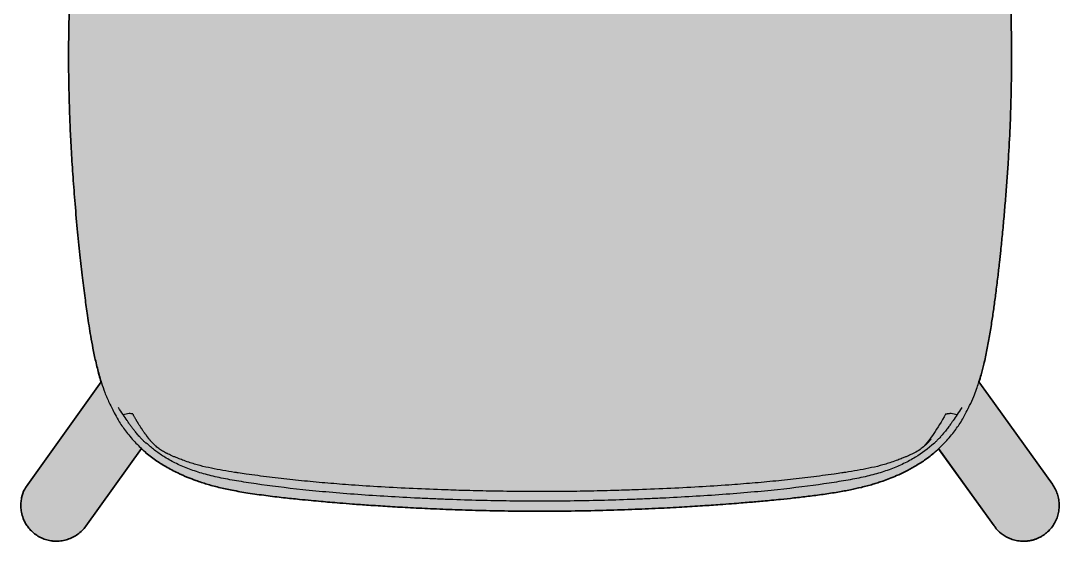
# Model space of a CAD drawing. Header units: millimetres. Extents: x 0 to 1859, y -787 to 866.
# Drawn here: x 182.6 to 631.4, y -786.7 to -561.8 of the extents above; entities that cross this region are included whole.
import ezdxf

# ---------------------------------------------------------------- set-up
doc = ezdxf.new("R2010")
doc.units = ezdxf.units.MM
doc.layers.add('Blocks', color=7, linetype='Continuous')
doc.layers.add('Blocks$Fill', color=7, linetype='Continuous', true_color=0xffffff)
doc.layers.add('Blocks$Inner', color=7, linetype='Continuous', lineweight=25, true_color=0x007f00)
doc.layers.add('Blocks$Outline', color=7, linetype='Continuous', lineweight=35, true_color=0xff3f3f)

# ---------------------------------------------------------------- blocks, each defined once
blk = doc.blocks.new('Form Barstool High Top')
at = {"layer": 'Blocks$Fill'}
blk.add_hatch(color=256, dxfattribs=at).paths.add_polyline_path([(559.79, -274.41), (560.19, -275.03), (560.39, -275.33), (560.5, -275.48), (560.61, -275.62), (560.76, -275.82), (560.92, -276.01), (561.09, -276.2), (561.26, -276.39), (561.44, -276.56), (561.62, -276.74), (561.8, -276.91), (561.99, -277.08), (562.19, -277.24), (562.38, -277.4), (562.78, -277.71), (563.19, -278.01), (563.61, -278.3), (564.06, -278.59), (564.51, -278.87), (564.97, -279.13), (565.2, -279.25), (565.43, -279.37), (565.68, -279.5), (565.94, -279.62), (566.19, -279.73), (566.45, -279.84), (566.97, -280.04), (567.5, -280.23), (567.78, -280.32), (568.07, -280.41), (568.36, -280.5), (568.65, -280.57), (568.94, -280.64), (569.23, -280.71), (569.53, -280.76), (569.82, -280.82), (570.15, -280.86), (570.47, -280.9), (571.13, -280.96), (572.45, -281.04), (572.82, -281.03), (573.21, -281.02), (573.6, -280.99), (574.01, -280.96), (574.42, -280.91), (574.85, -280.85), (575.29, -280.77), (575.74, -280.68), (576.2, -280.57), (576.67, -280.44), (577.16, -280.3), (577.45, -280.2), (577.73, -280.1), (578.03, -279.99), (578.32, -279.87), (578.62, -279.74), (578.92, -279.61), (579.23, -279.46), (579.54, -279.31), (579.85, -279.14), (580.16, -278.97), (580.48, -278.78), (580.79, -278.58), (581.42, -278.15), (582.37, -277.39), (582.83, -276.99), (583.06, -276.78), (583.28, -276.57), (583.5, -276.36), (583.71, -276.14), (583.92, -275.91), (584.12, -275.68), (584.31, -275.45), (584.51, -275.21), (584.69, -274.97), (584.87, -274.72), (585.05, -274.47), (585.22, -274.22), (585.39, -273.96), (585.56, -273.7), (585.71, -273.44), (585.87, -273.17), (586.01, -272.91), (586.15, -272.63), (586.29, -272.36), (586.42, -272.08), (586.55, -271.8), (586.67, -271.52), (586.78, -271.24), (586.89, -270.95), (586.99, -270.66), (587.09, -270.37), (587.18, -270.08), (587.27, -269.78), (587.35, -269.49), (587.42, -269.19), (587.49, -268.89), (587.55, -268.59), (587.61, -268.29), (587.66, -267.98), (587.7, -267.68), (587.74, -267.37), (587.77, -267.07), (587.8, -266.76), (587.82, -266.45), (587.83, -266.15), (587.84, -265.84), (587.84, -265.53), (587.84, -265.22), (587.83, -264.92), (587.81, -264.61), (587.79, -264.3), (587.76, -264), (587.73, -263.69), (587.69, -263.38), (587.64, -263.08), (587.59, -262.78), (587.53, -262.47), (587.47, -262.17), (587.4, -261.87), (587.32, -261.57), (587.24, -261.28), (587.15, -260.98), (587.06, -260.69), (586.96, -260.39), (586.86, -260.1), (586.75, -259.81), (586.63, -259.53), (586.51, -259.24), (586.38, -258.96), (586.25, -258.68), (586.11, -258.41), (585.97, -258.15), (585.82, -257.89), (585.52, -257.39), (584.88, -256.39), (584.88, -256.39), (584.88, -256.39), (553.17, -212.22), (554.08, -209.13), (554.7, -206.83), (555.27, -204.51), (555.96, -201.43), (556.6, -198.34), (557.72, -192.31), (559.62, -179.93), (562.57, -155.44), (565.24, -125.17), (566.51, -103.87), (566.99, -90.63), (567.23, -76.48), (567.17, -61.54), (566.4, -37.37), (565.4, -20.67), (564.71, -12.12), (563.8, -3), (561.94, 11.78), (559.88, 24.66), (557.38, 37.85), (550.24, 69.65), (546.35, 85.14), (544.77, 90.6), (543.86, 93.42), (542.96, 96.01), (541.9, 98.76), (574.39, 144.19), (575.11, 145.2), (575.28, 145.46), (575.45, 145.72), (575.61, 145.98), (575.77, 146.25), (575.89, 146.47), (576, 146.7), (576.11, 146.93), (576.21, 147.16), (576.31, 147.39), (576.4, 147.62), (576.49, 147.86), (576.58, 148.1), (576.66, 148.34), (576.73, 148.59), (576.87, 149.07), (576.99, 149.57), (577.1, 150.06), (577.2, 150.59), (577.29, 151.11), (577.35, 151.64), (577.4, 152.17), (577.42, 152.45), (577.43, 152.73), (577.44, 153.02), (577.45, 153.3), (577.44, 153.58), (577.44, 153.86), (577.42, 154.14), (577.41, 154.42), (577.38, 154.73), (577.35, 155.04), (577.31, 155.35), (577.27, 155.66), (577.22, 155.97), (577.16, 156.28), (577.1, 156.58), (577.03, 156.89), (576.94, 157.24), (576.85, 157.59), (576.75, 157.94), (576.63, 158.28), (576.52, 158.62), (576.39, 158.96), (576.25, 159.3), (576.11, 159.63), (575.93, 160.01), (575.75, 160.39), (575.55, 160.76), (575.35, 161.12), (575.1, 161.53), (574.84, 161.93), (574.57, 162.32), (574.29, 162.7), (573.96, 163.13), (573.78, 163.34), (573.61, 163.55), (573.43, 163.75), (573.24, 163.95), (573.05, 164.15), (572.86, 164.34), (572.64, 164.54), (572.42, 164.75), (571.96, 165.14), (571.02, 165.89), (570.53, 166.23), (570.28, 166.39), (570.03, 166.54), (569.78, 166.7), (569.52, 166.84), (569.26, 166.98), (568.99, 167.12), (568.72, 167.25), (568.45, 167.38), (568.17, 167.5), (567.9, 167.62), (567.62, 167.73), (567.34, 167.84), (567.05, 167.94), (566.77, 168.03), (566.48, 168.12), (566.19, 168.21), (565.9, 168.28), (565.61, 168.36), (565.31, 168.42), (565.02, 168.48), (564.72, 168.54), (564.42, 168.59), (564.03, 168.65), (563.64, 168.69), (563.24, 168.73), (562.84, 168.75), (562.45, 168.77), (562.05, 168.77), (560.82, 168.71), (560.21, 168.66), (559.91, 168.62), (559.6, 168.58), (559.3, 168.53), (559, 168.48), (558.7, 168.42), (558.4, 168.35), (558.1, 168.27), (557.8, 168.19), (557.51, 168.1), (557.22, 168.01), (556.92, 167.91), (556.63, 167.8), (556.35, 167.69), (556.06, 167.58), (555.78, 167.46), (555.5, 167.33), (555.22, 167.2), (554.94, 167.06), (554.67, 166.92), (554.4, 166.77), (554.13, 166.62), (553.87, 166.46), (553.6, 166.3), (553.35, 166.13), (553.09, 165.96), (552.84, 165.78), (552.6, 165.59), (552.35, 165.4), (552.12, 165.21), (551.88, 165.01), (551.42, 164.6), (550.97, 164.17), (550.53, 163.74), (550.31, 163.51), (550.11, 163.28), (549.91, 163.05), (549.81, 162.93), (549.71, 162.81), (549.62, 162.68), (549.53, 162.56), (549.45, 162.43), (549.31, 162.21), (520.47, 122.06), (516.69, 123.94), (514.15, 125.14), (509.44, 127.22), (501.89, 130.28), (492.34, 133.85), (482.14, 137.39), (476.83, 139.1), (471.44, 140.73), (465.94, 142.26), (460.58, 143.64), (454.85, 144.99), (448.25, 146.39), (440.66, 147.86), (431.91, 149.37), (421.93, 150.89), (411.46, 152.24), (400.13, 153.37), (388.13, 154.16), (375.48, 154.59), (363.49, 154.69), (363.49, 154.7), (344.69, 154.41), (332.93, 153.83), (324.66, 153.18), (312.15, 151.84), (300.93, 150.29), (285.79, 147.76), (274.77, 145.57), (268.56, 144.16), (262.88, 142.75), (256.57, 141.03), (250.76, 139.29), (239.94, 135.72), (227.16, 131.08), (219.11, 127.88), (213.15, 125.28), (210.3, 123.94), (206.46, 122.02), (177.51, 162.15), (177.11, 162.77), (176.91, 163.07), (176.8, 163.22), (176.7, 163.36), (176.54, 163.56), (176.38, 163.75), (176.21, 163.94), (176.04, 164.12), (175.87, 164.3), (175.68, 164.48), (175.5, 164.65), (175.31, 164.82), (175.12, 164.98), (174.92, 165.14), (174.52, 165.45), (174.11, 165.75), (173.69, 166.04), (173.25, 166.33), (172.79, 166.6), (172.33, 166.87), (172.1, 166.99), (171.87, 167.11), (171.62, 167.24), (171.37, 167.35), (171.11, 167.47), (170.85, 167.58), (170.33, 167.78), (169.81, 167.97), (169.52, 168.06), (169.23, 168.15), (168.94, 168.23), (168.65, 168.31), (168.36, 168.38), (168.07, 168.45), (167.78, 168.5), (167.48, 168.55), (167.15, 168.6), (166.83, 168.64), (166.17, 168.7), (164.86, 168.77), (164.48, 168.77), (164.09, 168.76), (163.7, 168.73), (163.29, 168.69), (162.88, 168.65), (162.45, 168.58), (162.01, 168.51), (161.57, 168.42), (161.1, 168.31), (160.63, 168.18), (160.14, 168.03), (159.85, 167.94), (159.57, 167.84), (159.27, 167.73), (158.98, 167.61), (158.68, 167.48), (158.38, 167.35), (158.07, 167.2), (157.77, 167.04), (157.45, 166.88), (157.14, 166.7), (156.83, 166.51), (156.51, 166.32), (155.88, 165.89), (154.93, 165.12), (154.47, 164.72), (154.24, 164.52), (154.02, 164.31), (153.8, 164.09), (153.59, 163.87), (153.38, 163.65), (153.18, 163.42), (152.99, 163.18), (152.8, 162.94), (152.61, 162.7), (152.43, 162.46), (152.25, 162.21), (152.08, 161.95), (151.91, 161.7), (151.75, 161.44), (151.59, 161.17), (151.44, 160.91), (151.29, 160.64), (151.15, 160.37), (151.01, 160.1), (150.88, 159.82), (150.76, 159.54), (150.64, 159.26), (150.52, 158.97), (150.41, 158.68), (150.31, 158.4), (150.21, 158.11), (150.12, 157.81), (150.04, 157.52), (149.96, 157.22), (149.88, 156.92), (149.81, 156.62), (149.75, 156.32), (149.7, 156.02), (149.65, 155.72), (149.6, 155.41), (149.56, 155.11), (149.53, 154.8), (149.51, 154.5), (149.49, 154.19), (149.47, 153.88), (149.46, 153.58), (149.46, 153.27), (149.47, 152.96), (149.48, 152.65), (149.49, 152.35), (149.51, 152.04), (149.54, 151.73), (149.58, 151.43), (149.62, 151.12), (149.66, 150.82), (149.72, 150.51), (149.77, 150.21), (149.84, 149.91), (149.91, 149.61), (149.98, 149.31), (150.07, 149.01), (150.15, 148.72), (150.25, 148.42), (150.34, 148.13), (150.45, 147.84), (150.56, 147.55), (150.67, 147.26), (150.79, 146.98), (150.92, 146.7), (151.05, 146.42), (151.19, 146.15), (151.34, 145.89), (151.48, 145.63), (151.79, 145.13), (152.43, 144.13), (185.04, 98.67), (184.31, 96.79), (183.59, 94.79), (182.63, 91.92), (181.68, 88.84), (179.75, 81.84), (172.92, 53.16), (168.4, 31.71), (166.09, 18.66), (164.12, 5.02), (162.76, -6.97), (161.31, -24.44), (160.16, -46.49), (159.72, -68.7), (160.01, -91.61), (160.85, -111.33), (162.4, -133.77), (164.6, -157.25), (166.83, -176.01), (168.56, -187.98), (169.29, -192.42), (170.24, -197.64), (171.43, -203.27), (172.14, -206.26), (172.92, -209.22), (173.78, -212.15), (142.12, -256.46), (141.4, -257.47), (141.23, -257.72), (141.06, -257.98), (140.9, -258.25), (140.74, -258.52), (140.62, -258.74), (140.51, -258.96), (140.4, -259.19), (140.3, -259.42), (140.2, -259.65), (140.1, -259.89), (140.01, -260.13), (139.93, -260.37), (139.85, -260.61), (139.77, -260.85), (139.64, -261.34), (139.51, -261.83), (139.4, -262.33), (139.31, -262.85), (139.22, -263.38), (139.15, -263.91), (139.11, -264.44), (139.09, -264.72), (139.07, -265), (139.07, -265.28), (139.06, -265.56), (139.07, -265.84), (139.07, -266.13), (139.09, -266.41), (139.1, -266.69), (139.13, -267), (139.16, -267.31), (139.2, -267.62), (139.24, -267.93), (139.29, -268.24), (139.35, -268.54), (139.41, -268.85), (139.48, -269.15), (139.57, -269.51), (139.66, -269.85), (139.76, -270.2), (139.88, -270.55), (139.99, -270.89), (140.12, -271.23), (140.26, -271.56), (140.4, -271.89), (140.58, -272.28), (140.76, -272.65), (140.96, -273.02), (141.16, -273.39), (141.41, -273.8), (141.67, -274.19), (141.94, -274.59), (142.22, -274.97), (142.55, -275.4), (142.73, -275.61), (142.9, -275.81), (143.08, -276.02), (143.27, -276.22), (143.46, -276.41), (143.65, -276.6), (143.87, -276.81), (144.09, -277.01), (144.55, -277.4), (145.49, -278.15), (145.98, -278.49), (146.23, -278.65), (146.48, -278.81), (146.74, -278.96), (146.99, -279.11), (147.26, -279.25), (147.52, -279.38), (147.79, -279.52), (148.06, -279.64), (148.34, -279.77), (148.61, -279.88), (148.89, -279.99), (149.17, -280.1), (149.46, -280.2), (149.74, -280.3), (150.03, -280.39), (150.32, -280.47), (150.61, -280.55), (150.9, -280.62), (151.2, -280.69), (151.49, -280.75), (151.79, -280.8), (152.09, -280.85), (152.48, -280.91), (152.87, -280.95), (153.27, -280.99), (153.67, -281.02), (154.06, -281.03), (154.46, -281.04), (155.69, -280.97), (156.3, -280.92), (156.6, -280.89), (156.91, -280.84), (157.21, -280.8), (157.51, -280.74), (157.81, -280.68), (158.11, -280.61), (158.41, -280.53), (158.71, -280.45), (159, -280.36), (159.29, -280.27), (159.59, -280.17), (159.88, -280.06), (160.16, -279.96), (160.45, -279.84), (160.73, -279.72), (161.01, -279.59), (161.29, -279.46), (161.57, -279.33), (161.84, -279.18), (162.11, -279.04), (162.38, -278.88), (162.64, -278.72), (162.9, -278.56), (163.16, -278.39), (163.42, -278.22), (163.67, -278.04), (163.91, -277.85), (164.15, -277.66), (164.39, -277.47), (164.63, -277.27), (165.09, -276.86), (165.54, -276.43), (165.98, -276), (166.2, -275.77), (166.4, -275.54), (166.6, -275.31), (166.7, -275.19), (166.79, -275.07), (166.89, -274.94), (166.98, -274.82), (167.06, -274.69), (167.2, -274.47), (191.21, -241.03), (191.98, -241.76), (192.77, -242.48), (193.31, -242.95), (193.86, -243.41), (194.99, -244.31), (196.14, -245.17), (197.32, -246), (198.4, -246.74), (199.5, -247.45), (200.61, -248.14), (201.73, -248.81), (203, -249.53), (204.29, -250.22), (205.59, -250.89), (206.9, -251.54), (209.06, -252.53), (211.26, -253.47), (212.95, -254.14), (214.65, -254.78), (217.09, -255.62), (219.42, -256.35), (221.93, -257.06), (224.65, -257.76), (227.51, -258.42), (230.39, -259.01), (233.8, -259.64), (237.22, -260.2), (245.02, -261.31), (259.53, -262.96), (289.33, -265.46), (326.84, -267.42), (363.49, -268.06), (376.92, -267.98), (403.18, -267.31), (441.26, -265.21), (467.45, -262.96), (479.4, -261.64), (485.88, -260.78), (492.18, -259.81), (497.62, -258.8), (499.99, -258.3), (502.34, -257.76), (504.88, -257.11), (507.24, -256.44), (509.44, -255.76), (511.6, -255.04), (513.05, -254.51), (514.49, -253.96), (516.03, -253.34), (517.55, -252.69), (519.37, -251.87), (521.17, -251), (523.23, -249.94), (525.25, -248.81), (526.38, -248.14), (527.49, -247.45), (528.58, -246.73), (529.67, -246), (530.84, -245.17), (532, -244.31), (533.12, -243.41), (533.67, -242.95), (534.22, -242.47), (534.98, -241.78), (535.72, -241.07)], flags=0)
at = {"layer": 'Blocks$Inner'}
blk.add_line((541.99, -228.87), (541.87, -229.05), dxfattribs=at)
for points in [[(173.78, -212.15), (142.12, -256.46)], [(584.88, -256.39), (557.28, -217.95), (553.17, -212.21)], [(185.11, -229.05), (185.05, -228.96), (184.99, -228.87)], [(167.2, -274.47), (191.25, -240.98)], [(535.69, -241.03), (559.79, -274.41)]]:
    blk.add_lwpolyline(points, dxfattribs=at)
for points, knots in [([(194.54, 114.45), (193.81, 113.71), (192.4, 112.26), (190.85, 110.06), (189.49, 107.92), (188.31, 105.79), (186.97, 103.14), (185.41, 99.69), (183.55, 94.84), (181.64, 88.88), (179.74, 81.92), (177.86, 74.39), (176.33, 67.93), (175.18, 62.99), (174.45, 59.84), (173.86, 57.29), (173.37, 55.14), (172.86, 52.91), (172.21, 50.01), (171.35, 46.14), (170.37, 41.53), (169.35, 36.61), (168.41, 31.79), (167.55, 27.19), (166.78, 22.84), (165.91, 17.67), (165.01, 11.77), (164.1, 5.01), (163.37, -1.18), (162.75, -7.05), (162.22, -12.66), (161.73, -18.48), (161.3, -24.43), (160.92, -30.4), (160.61, -36.08), (160.36, -41.44), (160.16, -46.42), (160, -51.45), (159.86, -56.75), (159.76, -62.55), (159.71, -68.87), (159.72, -75.7), (159.8, -83.33), (160, -91.85), (160.34, -101.34), (160.84, -111.59), (161.53, -122.49), (162.4, -134.06), (163.42, -145.69), (164.54, -156.86), (165.66, -166.85), (166.76, -175.59), (167.71, -182.49), (168.54, -187.96), (169.32, -192.69), (170.25, -197.79), (171.21, -202.4), (172.13, -206.26), (172.94, -209.36), (173.97, -212.86), (175.38, -216.89), (176.93, -220.64), (178.16, -222.9), (178.6, -223.72)], [0, 0, 0, 0, 0.016006, 0.031193, 0.045616, 0.05857, 0.070882, 0.091933, 0.113772, 0.136785, 0.160849, 0.185032, 0.208455, 0.21938, 0.228588, 0.235915, 0.241311, 0.246977, 0.254804, 0.265742, 0.2793, 0.293117, 0.306352, 0.318947, 0.330836, 0.341966, 0.361174, 0.379002, 0.396944, 0.411442, 0.426581, 0.442381, 0.458563, 0.474701, 0.490648, 0.504501, 0.517992, 0.530898, 0.545133, 0.56078, 0.577791, 0.596141, 0.615914, 0.639421, 0.664899, 0.692494, 0.722182, 0.752963, 0.786057, 0.81633, 0.843395, 0.867072, 0.887344, 0.899567, 0.911683, 0.925932, 0.941409, 0.949684, 0.957912, 0.967289, 0.979135, 0.992386, 1, 1, 1, 1]), ([(548.39, -223.73), (548.63, -223.29), (549.55, -221.64), (550.81, -218.81), (552.09, -215.54), (553.13, -212.41), (554.2, -208.8), (555.42, -204.02), (556.62, -198.4), (557.77, -192.15), (558.75, -186.01), (559.65, -179.84), (560.48, -173.54), (561.28, -167.11), (561.98, -160.99), (562.64, -154.85), (563.31, -148.22), (564, -140.74), (564.65, -132.99), (565.25, -125.19), (565.91, -115.48), (566.55, -103.96), (567.04, -90.33), (567.28, -76.22), (567.22, -61.43), (566.88, -48.39), (566.42, -37.49), (565.96, -28.96), (565.41, -20.54), (564.71, -11.92), (563.87, -3.34), (562.93, 4.61), (561.95, 11.85), (560.96, 18.39), (559.87, 24.79), (558.7, 31.18), (557.39, 37.85), (556.08, 44.07), (554.85, 49.68), (553.7, 54.78), (552.46, 60.14), (551.31, 65.13), (550.22, 69.73), (549.27, 73.71), (548.38, 77.36), (547.6, 80.44), (546.94, 82.96), (546.3, 85.34), (545.59, 87.89), (544.76, 90.67), (543.87, 93.44), (543, 95.91), (542.21, 98.01), (541.53, 99.68), (540.92, 101.1), (540.32, 102.44), (539.59, 103.97), (538.65, 105.83), (537.47, 107.93), (536.07, 110.12), (534.52, 112.32), (533.13, 113.74), (532.42, 114.46)], [0, 0, 0, 0, 0.004066, 0.015492, 0.024872, 0.032405, 0.042363, 0.055185, 0.072154, 0.08863, 0.106413, 0.1223, 0.138974, 0.157675, 0.174494, 0.188594, 0.207535, 0.228167, 0.249153, 0.270255, 0.291213, 0.327614, 0.363303, 0.401424, 0.441637, 0.482788, 0.506704, 0.529653, 0.551668, 0.57472, 0.599339, 0.621153, 0.63942, 0.65822, 0.674467, 0.691731, 0.710552, 0.729303, 0.743261, 0.757457, 0.772473, 0.789147, 0.801128, 0.813683, 0.825523, 0.835353, 0.843304, 0.850397, 0.859426, 0.869898, 0.880818, 0.891604, 0.900731, 0.908809, 0.915263, 0.922102, 0.929979, 0.940493, 0.953358, 0.967988, 0.983546, 1, 1, 1, 1]), ([(178.54, -223.7), (178.95, -224.54), (179.9, -226.47), (180.95, -228.34), (181.54, -229.39)], [0, 0, 0, 0, 0.436674, 1, 1, 1, 1]), ([(545.44, -229.39), (545.91, -228.58), (546.98, -226.72), (547.92, -224.79), (548.44, -223.7)], [0, 0, 0, 0, 0.437274, 1, 1, 1, 1]), ([(194.55, -236.94), (194.53, -236.91), (194.46, -236.83), (194.36, -236.7), (194.26, -236.56), (194.17, -236.44), (194.09, -236.34), (194.02, -236.25), (193.96, -236.18), (193.92, -236.12), (193.88, -236.06), (193.85, -236.02), (193.82, -235.99), (193.8, -235.96), (193.78, -235.94), (193.77, -235.92), (193.76, -235.91), (193.75, -235.9), (193.75, -235.89), (193.74, -235.88), (193.73, -235.87), (193.73, -235.86), (193.64, -235.76), (193.5, -235.56), (193.28, -235.27), (193.12, -235.04), (192.99, -234.86), (192.9, -234.74), (192.83, -234.64), (192.78, -234.57), (192.74, -234.51), (192.7, -234.47), (192.68, -234.43), (192.66, -234.41), (192.64, -234.38), (192.62, -234.35), (192.61, -234.33), (192.49, -234.17), (192.29, -233.88), (191.98, -233.44), (191.73, -233.07), (191.53, -232.76), (191.37, -232.53), (191.24, -232.34), (191.14, -232.18), (191.06, -232.06), (191, -231.96), (190.94, -231.88), (190.91, -231.82), (190.87, -231.76), (190.83, -231.7), (190.79, -231.63), (190.65, -231.43), (190.43, -231.08), (190.13, -230.59), (189.88, -230.19), (189.69, -229.88), (189.55, -229.65), (189.43, -229.46), (189.34, -229.31), (189.28, -229.2), (189.22, -229.11), (189.18, -229.03), (189.15, -228.98), (189.12, -228.94), (189.1, -228.9), (189.08, -228.87), (189.07, -228.85), (189.06, -228.83), (189.05, -228.82), (189.05, -228.81), (189.04, -228.8), (189.04, -228.79), (189.03, -228.78), (189.03, -228.78), (189.02, -228.77), (188.91, -228.57), (188.68, -228.19), (188.37, -227.64), (188.08, -227.13), (187.83, -226.67), (187.6, -226.27), (187.46, -226.01), (187.4, -225.89)], [12, 12, 12, 12, 12.01015, 12.023076, 12.038861, 12.047853, 12.057595, 12.068103, 12.073648, 12.07939, 12.08533, 12.088375, 12.091471, 12.094617, 12.096209, 12.097814, 12.099432, 12.100246, 12.101063, 12.101883, 12.102684, 12.103488, 12.104363, 12.133334, 12.160575, 12.185966, 12.197931, 12.209395, 12.220347, 12.225627, 12.230776, 12.235792, 12.238249, 12.240673, 12.243064, 12.245383, 12.247669, 12.250031, 12.289473, 12.329804, 12.371023, 12.391965, 12.413129, 12.434515, 12.44529, 12.456121, 12.467007, 12.472471, 12.477949, 12.48344, 12.488918, 12.494409, 12.499998, 12.544787, 12.588439, 12.630865, 12.651591, 12.67198, 12.692023, 12.701911, 12.711709, 12.721416, 12.726235, 12.731031, 12.735803, 12.73818, 12.740552, 12.742918, 12.744098, 12.745277, 12.746455, 12.747043, 12.747631, 12.748219, 12.748806, 12.749364, 12.749979, 12.802099, 12.850264, 12.89429, 12.934007, 12.969284, 13, 13, 13, 13]), ([(538.7, -226.07), (536.99, -229.3), (535.25, -232.12), (532.84, -235.64), (532.06, -236.7), (531.02, -238.07), (530.68, -238.5), (530.09, -239.26), (529.82, -239.6), (529.62, -239.88)], [0, 0, 0, 0, 0.5, 0.5, 0.75, 0.75, 0.875, 0.875, 1, 1, 1, 1]), ([(538.7, -226.07), (538.8, -226.05), (539, -226.01), (539.3, -225.95), (539.49, -225.91), (539.58, -225.89)], [6.064485, 6.064485, 6.064485, 6.064485, 6.415318, 6.748368, 7.064485, 7.064485, 7.064485, 7.064485]), ([(539.58, -225.89), (539.77, -225.86), (540.12, -225.81), (540.57, -225.76), (540.91, -225.72), (541.07, -225.7), (541.15, -225.7)], [7.064485, 7.064485, 7.064485, 7.064485, 7.419192, 7.752231, 7.910897, 8.064485, 8.064485, 8.064485, 8.064485]), ([(181.57, -229.44), (182.58, -230.93), (184.77, -234.17), (187.41, -237.09), (188.83, -238.66)], [0, 0, 0, 0, 0.460171, 1, 1, 1, 1]), ([(192.55, -238.12), (192.38, -237.96), (192.05, -237.62), (191.53, -237.09), (190.99, -236.51), (190.43, -235.9), (189.84, -235.24), (189.22, -234.52), (188.5, -233.66), (187.68, -232.63), (186.79, -231.46), (185.93, -230.26), (185.38, -229.45), (185.11, -229.05)], [9, 9, 9, 9, 9.059051, 9.122058, 9.189103, 9.260289, 9.335735, 9.415585, 9.500003, 9.623983, 9.749955, 9.875457, 10, 10, 10, 10]), ([(541.87, -229.05), (541.61, -229.43), (541.06, -230.24), (540.28, -231.33), (539.38, -232.52), (538.43, -233.73), (537.4, -234.95), (536.57, -235.88), (535.93, -236.58), (535.41, -237.12), (534.92, -237.64), (534.59, -237.96), (534.44, -238.12)], [-2, -2, -2, -2, -1.881406, -1.749952, -1.659494, -1.500001, -1.357873, -1.250027, -1.182079, -1.117839, -1.057181, -1, -1, -1, -1]), ([(538.14, -238.66), (539.57, -237.09), (542.21, -234.18), (544.4, -230.94), (545.41, -229.44)], [0, 0, 0, 0, 0.53982, 1, 1, 1, 1]), ([(195.38, -237.93), (195.31, -237.85), (195.16, -237.68), (195.02, -237.52), (194.95, -237.43)], [10, 10, 10, 10, 10.492467, 11, 11, 11, 11]), ([(532.43, -236.95), (532.37, -237.02), (532.24, -237.18), (532.1, -237.34), (532.03, -237.43)], [0, 0, 0, 0, 0.457563, 1, 1, 1, 1]), ([(188.82, -238.6), (190.1, -239.92), (192.73, -242.64), (197.14, -245.97), (201.87, -248.98), (206.55, -251.43), (210.9, -253.36), (214.31, -254.67), (217.04, -255.61), (219.47, -256.37), (221.99, -257.09), (225.63, -258.02), (230.72, -259.12), (237.52, -260.29), (244.92, -261.33), (252.37, -262.22), (258.87, -262.91), (264.3, -263.43), (268.64, -263.83), (272.76, -264.19), (277.3, -264.57), (282.89, -265.01), (289.78, -265.5), (297.71, -266.02), (306.62, -266.53), (316.38, -267.02), (327.15, -267.45), (338.89, -267.8), (351.11, -268.03), (359.41, -268.05), (363.49, -268.06)], [0, 0, 0, 0, 0.030759, 0.062782, 0.09194, 0.124556, 0.151161, 0.171475, 0.185871, 0.199476, 0.214024, 0.229656, 0.262352, 0.300901, 0.34462, 0.386806, 0.425538, 0.45318, 0.47729, 0.497777, 0.521769, 0.552637, 0.590704, 0.636171, 0.684336, 0.738437, 0.797948, 0.862649, 0.932581, 1, 1, 1, 1]), ([(193.25, -238.62), (193.25, -238.62), (193.25, -238.62), (193.24, -238.62), (193.23, -238.61), (193.23, -238.61), (193.22, -238.61), (193.22, -238.61), (193.22, -238.61), (193.22, -238.61), (193.21, -238.61), (193.21, -238.61), (193.21, -238.61), (193.2, -238.61), (193.19, -238.61), (193.17, -238.61), (193.16, -238.61), (193.15, -238.61)], [6, 6, 6, 6, 6.078399, 6.15737, 6.237525, 6.278238, 6.319461, 6.361257, 6.38239, 6.403692, 6.425165, 6.449405, 6.473833, 6.490696, 6.603221, 6.77304, 7, 7, 7, 7]), ([(193.75, -239), (193.71, -238.97), (193.63, -238.9), (193.5, -238.8), (193.37, -238.71), (193.29, -238.65), (193.25, -238.62)], [5, 5, 5, 5, 5.250119, 5.499953, 5.789101, 6, 6, 6, 6]), ([(201.33, -244.76), (199.95, -243.91), (198.63, -243.01), (196.12, -241.1), (194.92, -240.09), (193.76, -239.01)], [3, 3, 3, 3, 3.5, 3.5, 4, 4, 4, 4]), ([(201.65, -242.85), (201.35, -242.68), (200.77, -242.35), (199.9, -241.81), (199.08, -241.25), (198.28, -240.65), (197.66, -240.14), (197.16, -239.7), (196.83, -239.4), (196.53, -239.12), (196.27, -238.87), (195.99, -238.58), (195.69, -238.27), (195.48, -238.04), (195.38, -237.93)], [9, 9, 9, 9, 9.128672, 9.249986, 9.383844, 9.499979, 9.625013, 9.685038, 9.749979, 9.791905, 9.837506, 9.887203, 9.941303, 10, 10, 10, 10]), ([(363.49, -268.06), (367.97, -268.05), (377.01, -268.02), (390.24, -267.75), (402.8, -267.35), (414.2, -266.85), (424.38, -266.31), (433.26, -265.77), (440.41, -265.28), (445.99, -264.86), (450.2, -264.53), (453.69, -264.24), (456.85, -263.96), (460.05, -263.68), (463.62, -263.34), (468.05, -262.91), (473.36, -262.35), (479.5, -261.64), (485.83, -260.81), (491.91, -259.88), (497.4, -258.88), (501.63, -257.95), (504.83, -257.13), (507.2, -256.47), (509.44, -255.78), (511.86, -254.96), (514.57, -253.95), (517.77, -252.63), (521.38, -250.94), (525.45, -248.76), (529.85, -245.97), (534.25, -242.64), (536.88, -239.93), (538.16, -238.6)], [1, 1, 1, 1, 1.073999, 1.149511, 1.218811, 1.281913, 1.338339, 1.38752, 1.429277, 1.456937, 1.480204, 1.49924, 1.515073, 1.532622, 1.552502, 1.574504, 1.606505, 1.641072, 1.677331, 1.712759, 1.743513, 1.770401, 1.785027, 1.7987, 1.811537, 1.824232, 1.841426, 1.859961, 1.882255, 1.908132, 1.937292, 1.969318, 2, 2, 2, 2]), ([(363.49, -263.76), (354.79, -263.76), (341.74, -263.59), (328.57, -263.17), (321.96, -262.92), (319.75, -262.84), (315.32, -262.65), (304.22, -262.15), (293.14, -261.5), (280.47, -260.58), (276.35, -260.25), (268.41, -259.55), (256.93, -258.43), (246.86, -257.16), (237.84, -255.85), (235.02, -255.42), (229.69, -254.51), (224.68, -253.57), (220.2, -252.48), (215.93, -251.28), (213.9, -250.62), (210, -249.17), (208.14, -248.37), (204.59, -246.65), (202.92, -245.74), (201.33, -244.76)], [2, 2, 2, 2, 2.125, 2.1875, 2.1875, 2.21875, 2.21875, 2.25, 2.375, 2.375, 2.4375, 2.4375, 2.5, 2.625, 2.625, 2.6875, 2.6875, 2.75, 2.8125, 2.8125, 2.875, 2.875, 2.9375, 2.9375, 3, 3, 3, 3]), ([(202.33, -243.2), (202.21, -243.14), (201.99, -243.02), (201.76, -242.9), (201.65, -242.85)], [8, 8, 8, 8, 8.505044, 9, 9, 9, 9]), ([(363.49, -259.6), (362.1, -259.6), (359.11, -259.59), (354.31, -259.56), (348.9, -259.5), (341.29, -259.39), (332.47, -259.18), (316.36, -258.68), (299.76, -257.92), (282.81, -256.83), (271.78, -255.98), (261.64, -255.05), (253.22, -254.15), (246.5, -253.35), (241.46, -252.72), (236.97, -252.1), (233.63, -251.61), (230.29, -251.1), (226.41, -250.47), (221.43, -249.55), (217.33, -248.61), (214.09, -247.71), (211.56, -246.91), (209.19, -246.08), (207.15, -245.29), (205.62, -244.66), (204.38, -244.13), (203.3, -243.65), (202.64, -243.34), (202.33, -243.2)], [7, 7, 7, 7, 7.025558, 7.054897, 7.088032, 7.124993, 7.194504, 7.24997, 7.421062, 7.499933, 7.562424, 7.624921, 7.687417, 7.718655, 7.749885, 7.781121, 7.802369, 7.812381, 7.843682, 7.874983, 7.906217, 7.921809, 7.937394, 7.955456, 7.968615, 7.977999, 7.986317, 7.99363, 8, 8, 8, 8]), ([(524.66, -243.2), (524.34, -243.34), (523.68, -243.65), (522.6, -244.13), (521.36, -244.66), (519.83, -245.29), (517.79, -246.08), (515.42, -246.91), (512.89, -247.71), (509.65, -248.61), (505.55, -249.55), (500.57, -250.47), (496.7, -251.1), (493.35, -251.61), (490.01, -252.1), (485.52, -252.72), (480.49, -253.35), (473.76, -254.15), (465.34, -255.05), (455.21, -255.98), (444.12, -256.84), (427.17, -257.92), (410.57, -258.68), (394.51, -259.18), (385.67, -259.39), (378.04, -259.51), (372.6, -259.56), (367.83, -259.59), (364.86, -259.6), (363.49, -259.6)], [6, 6, 6, 6, 6.00638, 6.013697, 6.022013, 6.031385, 6.044541, 6.062606, 6.078191, 6.093783, 6.125017, 6.156318, 6.187619, 6.197641, 6.218879, 6.250115, 6.281345, 6.312583, 6.375079, 6.437576, 6.500067, 6.579922, 6.750029, 6.805492, 6.875007, 6.912327, 6.945582, 6.9748, 7, 7, 7, 7]), ([(525.66, -244.76), (524.07, -245.74), (522.39, -246.65), (518.84, -248.37), (516.98, -249.17), (513.08, -250.62), (511.05, -251.28), (506.78, -252.48), (502.3, -253.57), (497.29, -254.51), (491.97, -255.42), (489.14, -255.85), (480.12, -257.16), (470.05, -258.43), (458.57, -259.55), (450.63, -260.25), (446.51, -260.58), (433.84, -261.5), (422.77, -262.15), (411.66, -262.65), (407.23, -262.84), (405.02, -262.92), (398.41, -263.17), (385.24, -263.59), (372.19, -263.76), (363.49, -263.76)], [1, 1, 1, 1, 1.0625, 1.0625, 1.125, 1.125, 1.1875, 1.1875, 1.25, 1.3125, 1.3125, 1.375, 1.375, 1.5, 1.5625, 1.5625, 1.625, 1.625, 1.75, 1.78125, 1.78125, 1.8125, 1.8125, 1.875, 2, 2, 2, 2]), ([(142.12, -256.46), (141.63, -257.13), (140.34, -258.89), (139.46, -261.7), (139.05, -264.47), (139.05, -266.77), (139.43, -269.3), (140.19, -271.55), (141.17, -273.47), (142.24, -275.07), (143.66, -276.71), (144.86, -277.66), (145.49, -278.15)], [54.466698, 54.466698, 54.466698, 54.466698, 54.568068, 54.733427, 54.820538, 54.912648, 55.014721, 55.133039, 55.201689, 55.279423, 55.368386, 55.466698, 55.466698, 55.466698, 55.466698]), ([(581.42, -278.15), (582.06, -277.65), (583.34, -276.63), (584.92, -274.75), (586.21, -272.66), (587.15, -270.39), (587.72, -267.99), (587.9, -265.53), (587.71, -263.07), (587.12, -260.67), (586.2, -258.4), (585.31, -257.06), (584.88, -256.39)], [43.171705, 43.171705, 43.171705, 43.171705, 43.271647, 43.371637, 43.47172, 43.571932, 43.672294, 43.77281, 43.873477, 43.974267, 44.075152, 44.171705, 44.171705, 44.171705, 44.171705]), ([(145.49, -278.15), (145.65, -278.27), (145.98, -278.49), (146.48, -278.81), (146.99, -279.11), (147.7, -279.48), (148.61, -279.9), (149.74, -280.31), (150.9, -280.64), (151.82, -280.82), (152.48, -280.91), (152.87, -280.96), (153.27, -280.99), (153.67, -281.02), (154.06, -281.03), (154.33, -281.04), (154.46, -281.04)], [55.466698, 55.466698, 55.466698, 55.466698, 55.528756, 55.590816, 55.652879, 55.714948, 55.840581, 55.966258, 56.091992, 56.217794, 56.259255, 56.300725, 56.342204, 56.383692, 56.42519, 56.466698, 56.466698, 56.466698, 56.466698]), ([(154.46, -281.04), (155.28, -281), (156.92, -280.93), (159.32, -280.32), (161.59, -279.38), (163.71, -278.09), (165.56, -276.46), (166.74, -275.23), (167.18, -274.5), (167.2, -274.47)], [56.466698, 56.466698, 56.466698, 56.466698, 56.631621, 56.796798, 56.962226, 57.127858, 57.293652, 57.459525, 57.466698, 57.466698, 57.466698, 57.466698]), ([(559.79, -274.41), (560.05, -274.82), (561.03, -276.38), (563.05, -278), (565.44, -279.44), (567.53, -280.3), (569.89, -280.91), (571.57, -280.99), (572.45, -281.04)], [41.171705, 41.171705, 41.171705, 41.171705, 41.269969, 41.540636, 41.683005, 41.833176, 41.994584, 42.171705, 42.171705, 42.171705, 42.171705]), ([(572.45, -281.04), (572.57, -281.04), (572.83, -281.03), (573.21, -281.02), (573.61, -280.99), (574.01, -280.96), (574.43, -280.91), (574.86, -280.85), (575.29, -280.77), (575.74, -280.68), (576.2, -280.57), (576.68, -280.45), (577.19, -280.29), (577.74, -280.1), (578.33, -279.87), (578.93, -279.61), (579.55, -279.31), (580.17, -278.97), (580.8, -278.58), (581.21, -278.3), (581.42, -278.15)], [42.171705, 42.171705, 42.171705, 42.171705, 42.211059, 42.251328, 42.292625, 42.335067, 42.378771, 42.423858, 42.47025, 42.518012, 42.567405, 42.618694, 42.672153, 42.735187, 42.801001, 42.869604, 42.940995, 43.015163, 43.09208, 43.171705, 43.171705, 43.171705, 43.171705])]:
    blk.add_open_spline(points, degree=3, knots=knots, dxfattribs=at)
for points in [[(183.27, -226.29), (182.61, -225.3), (181.94, -224.31), (181.28, -223.32)], [(545.7, -223.32), (545.04, -224.31), (544.38, -225.3), (543.71, -226.29)], [(183.27, -226.29), (184.13, -226.09), (184.98, -225.89), (185.83, -225.7)], [(184.99, -228.87), (184.42, -228.01), (183.84, -227.15), (183.27, -226.29)], [(185.83, -225.7), (186.31, -225.74), (186.83, -225.81), (187.4, -225.89)], [(541.15, -225.7), (542, -225.89), (542.85, -226.09), (543.71, -226.29)], [(543.71, -226.29), (543.14, -227.15), (542.56, -228.01), (541.99, -228.87)], [(194.95, -237.43), (194.82, -237.27), (194.69, -237.11), (194.55, -236.94)], [(532.03, -237.43), (531.89, -237.6), (531.75, -237.76), (531.6, -237.93)], [(193.04, -238.61), (192.88, -238.45), (192.71, -238.29), (192.55, -238.12)], [(193.15, -238.61), (193.12, -238.61), (193.08, -238.61), (193.04, -238.61)], [(193.76, -239.01), (193.76, -239.01), (193.75, -239.01), (193.75, -239)], [(527.68, -241.4), (526.92, -241.93), (526.14, -242.41), (525.33, -242.85)], [(533.94, -238.61), (530.91, -241.17), (528.41, -243.06), (525.66, -244.76)], [(529.62, -239.88), (529, -240.42), (528.35, -240.93), (527.68, -241.4)], [(531.6, -237.93), (530.99, -238.62), (530.32, -239.27), (529.62, -239.88)], [(534.44, -238.12), (534.27, -238.28), (534.11, -238.45), (533.94, -238.61)], [(525.33, -242.85), (525.11, -242.97), (524.88, -243.08), (524.66, -243.2)], [(363.49, -263.76), (363.49, -263.74), (363.49, -263.71), (363.49, -263.68)]]:
    blk.add_open_spline(points, degree=3, dxfattribs=at)
at = {"layer": 'Blocks$Outline'}
for p, q in [((173.78, -212.15), (142.12, -256.46)), ((557.28, -217.95), (553.17, -212.22)), ((584.88, -256.39), (557.28, -217.95)), ((167.2, -274.47), (191.21, -241.03)), ((535.72, -241.07), (559.79, -274.41))]:
    blk.add_line(p, q, dxfattribs=at)
for points, knots in [([(553.17, -212.22), (553.49, -211.2), (554.24, -208.64), (555.42, -204.02), (556.62, -198.4), (557.77, -192.15), (558.75, -186.01), (559.65, -179.84), (560.48, -173.54), (561.28, -167.11), (561.98, -160.99), (562.64, -154.85), (563.31, -148.22), (564, -140.74), (564.65, -132.99), (565.25, -125.19), (565.91, -115.48), (566.55, -103.96), (567.04, -90.33), (567.28, -76.22), (567.22, -61.43), (566.88, -48.39), (566.42, -37.49), (565.96, -28.96), (565.41, -20.54), (564.71, -11.92), (563.87, -3.34), (562.93, 4.61), (561.95, 11.85), (560.96, 18.39), (559.87, 24.79), (558.7, 31.18), (557.39, 37.85), (556.08, 44.07), (554.85, 49.68), (553.7, 54.78), (552.46, 60.14), (551.31, 65.13), (550.22, 69.73), (549.27, 73.71), (548.38, 77.36), (547.6, 80.44), (546.94, 82.96), (546.3, 85.34), (545.59, 87.89), (544.76, 90.67), (543.87, 93.44), (543, 95.91), (542.35, 97.64), (542, 98.53), (541.9, 98.76)], [4.9985985, 4.9985985, 4.9985985, 4.9985985, 5.0072433, 5.0200654, 5.037034, 5.0535108, 5.0712936, 5.0871808, 5.1038539, 5.1225556, 5.1393745, 5.1534745, 5.1724152, 5.1930476, 5.2140332, 5.2351354, 5.2560931, 5.2924942, 5.3281835, 5.3663047, 5.4065174, 5.4476687, 5.4715841, 5.4945336, 5.5165486, 5.5396001, 5.5642196, 5.5860337, 5.6043007, 5.6231003, 5.6393471, 5.656611, 5.6754323, 5.6941831, 5.7081412, 5.7223375, 5.7373533, 5.7540271, 5.7660087, 5.7785632, 5.7904031, 5.8002335, 5.8081848, 5.8152775, 5.8243063, 5.8347789, 5.8456989, 5.8564842, 5.8656116, 5.8688292, 5.8688292, 5.8688292, 5.8688292]), ([(185.04, 98.67), (184.56, 97.46), (183.42, 94.44), (181.64, 88.88), (179.74, 81.92), (177.86, 74.39), (176.33, 67.93), (175.18, 62.99), (174.45, 59.84), (173.86, 57.29), (173.37, 55.14), (172.86, 52.91), (172.21, 50.01), (171.35, 46.14), (170.37, 41.53), (169.35, 36.61), (168.41, 31.79), (167.55, 27.19), (166.78, 22.84), (165.91, 17.67), (165.01, 11.77), (164.1, 5.01), (163.37, -1.18), (162.75, -7.05), (162.22, -12.66), (161.73, -18.48), (161.3, -24.43), (160.92, -30.4), (160.61, -36.08), (160.36, -41.44), (160.16, -46.42), (160, -51.45), (159.86, -56.75), (159.76, -62.55), (159.71, -68.87), (159.72, -75.7), (159.8, -83.33), (160, -91.85), (160.34, -101.34), (160.84, -111.59), (161.53, -122.49), (162.4, -134.06), (163.42, -145.69), (164.54, -156.86), (165.66, -166.85), (166.76, -175.59), (167.71, -182.49), (168.54, -187.96), (169.32, -192.69), (170.25, -197.79), (171.21, -202.4), (172.13, -206.26), (172.9, -209.22), (173.48, -211.18), (173.78, -212.15)], [123.0545556, 123.0545556, 123.0545556, 123.0545556, 123.0717785, 123.0947912, 123.1188551, 123.1430383, 123.1664615, 123.1773864, 123.1865945, 123.1939216, 123.1993169, 123.2049836, 123.2128105, 123.2237485, 123.2373056, 123.2511236, 123.2643582, 123.2769527, 123.2888421, 123.2999717, 123.3191799, 123.3370079, 123.3549498, 123.3694485, 123.3845874, 123.4003874, 123.4165692, 123.4327066, 123.4486538, 123.462507, 123.4759979, 123.4889039, 123.5031395, 123.5187861, 123.5357971, 123.5541467, 123.5739202, 123.597427, 123.6229049, 123.6505006, 123.680188, 123.710969, 123.7440631, 123.7743359, 123.8014016, 123.825078, 123.84535, 123.8575734, 123.8696895, 123.8839382, 123.899415, 123.9076896, 123.9159186, 123.9241443, 123.9241443, 123.9241443, 123.9241443]), ([(191.21, -241.03), (191.72, -241.52), (193.64, -243.32), (197.14, -245.97), (201.87, -248.98), (206.55, -251.43), (210.9, -253.36), (214.31, -254.67), (217.04, -255.61), (219.47, -256.37), (221.99, -257.09), (225.63, -258.02), (230.72, -259.12), (237.52, -260.29), (244.92, -261.33), (252.37, -262.22), (258.87, -262.91), (264.3, -263.43), (268.64, -263.83), (272.76, -264.19), (277.3, -264.57), (282.89, -265.01), (289.78, -265.5), (297.71, -266.02), (306.62, -266.53), (316.38, -267.02), (327.15, -267.45), (338.89, -267.8), (351.11, -268.03), (359.41, -268.05), (363.49, -268.06)], [222.5535833, 222.5535833, 222.5535833, 222.5535833, 222.5654009, 222.5974243, 222.6265821, 222.6591986, 222.6858029, 222.7061172, 222.7205137, 222.7341179, 222.7486659, 222.7642979, 222.796994, 222.8355428, 222.8792618, 222.9214484, 222.9601805, 222.9878218, 223.0119321, 223.032419, 223.0564115, 223.0872797, 223.1253464, 223.1708134, 223.2189788, 223.2730789, 223.3325907, 223.3972908, 223.4672229, 223.5346423, 223.5346423, 223.5346423, 223.5346423]), ([(363.49, -268.06), (367.97, -268.05), (377.01, -268.02), (390.24, -267.75), (402.8, -267.35), (414.2, -266.85), (424.38, -266.31), (433.26, -265.77), (440.41, -265.28), (445.99, -264.86), (450.2, -264.53), (453.69, -264.24), (456.85, -263.96), (460.05, -263.68), (463.62, -263.34), (468.05, -262.91), (473.36, -262.35), (479.5, -261.64), (485.83, -260.81), (491.91, -259.88), (497.4, -258.88), (501.63, -257.95), (504.83, -257.13), (507.2, -256.47), (509.44, -255.78), (511.86, -254.96), (514.57, -253.95), (517.77, -252.63), (521.38, -250.94), (525.45, -248.76), (529.85, -245.97), (533.33, -243.33), (535.23, -241.55), (535.72, -241.07)], [223.5346423, 223.5346423, 223.5346423, 223.5346423, 223.6086418, 223.6841537, 223.7534535, 223.816555, 223.8729816, 223.9221627, 223.9639191, 223.9915798, 224.014846, 224.0338824, 224.0497153, 224.0672643, 224.0871447, 224.1091459, 224.1411468, 224.1757144, 224.2119734, 224.2474018, 224.2781552, 224.3050428, 224.3196692, 224.3333425, 224.346179, 224.3588744, 224.3760679, 224.3946033, 224.4168977, 224.4427747, 224.4719345, 224.50396, 224.5154139, 224.5154139, 224.5154139, 224.5154139]), ([(142.12, -256.46), (141.63, -257.13), (140.34, -258.89), (139.46, -261.7), (139.05, -264.47), (139.05, -266.77), (139.43, -269.3), (140.19, -271.55), (141.17, -273.47), (142.24, -275.07), (143.66, -276.71), (144.86, -277.66), (145.49, -278.15)], [178.381564, 178.381564, 178.381564, 178.381564, 178.482934, 178.648293, 178.735404, 178.827514, 178.929587, 179.047905, 179.116555, 179.19429, 179.283252, 179.381564, 179.381564, 179.381564, 179.381564]), ([(581.42, -278.15), (582.06, -277.65), (583.34, -276.63), (584.92, -274.75), (586.21, -272.66), (587.15, -270.39), (587.72, -267.99), (587.9, -265.53), (587.71, -263.07), (587.12, -260.67), (586.2, -258.4), (585.31, -257.06), (584.88, -256.39), (584.88, -256.39)], [2, 2, 2, 2, 2.0999402, 2.1999292, 2.3000113, 2.4002218, 2.5005829, 2.6010979, 2.7017639, 2.8025523, 2.9034357, 2.9999767, 2.9999883, 2.9999883, 2.9999883, 2.9999883]), ([(145.49, -278.15), (145.65, -278.27), (145.98, -278.49), (146.48, -278.81), (146.99, -279.11), (147.7, -279.48), (148.61, -279.9), (149.74, -280.31), (150.9, -280.64), (151.82, -280.82), (152.48, -280.91), (152.87, -280.96), (153.27, -280.99), (153.67, -281.02), (154.06, -281.03), (154.33, -281.04), (154.46, -281.04)], [179.381564, 179.381564, 179.381564, 179.381564, 179.443622, 179.505682, 179.567746, 179.629815, 179.755447, 179.881125, 180.006858, 180.13266, 180.174121, 180.215591, 180.25707, 180.298558, 180.340056, 180.381564, 180.381564, 180.381564, 180.381564]), ([(154.46, -281.04), (155.28, -281), (156.92, -280.93), (159.32, -280.32), (161.59, -279.38), (163.71, -278.09), (165.56, -276.46), (166.74, -275.23), (167.18, -274.5), (167.2, -274.47)], [180.381564, 180.381564, 180.381564, 180.381564, 180.546488, 180.711664, 180.877092, 181.042724, 181.208518, 181.374392, 181.381564, 181.381564, 181.381564, 181.381564]), ([(559.79, -274.41), (560.05, -274.82), (561.03, -276.38), (563.05, -278), (565.44, -279.44), (567.53, -280.3), (569.89, -280.91), (571.57, -280.99), (572.45, -281.04)], [0, 0, 0, 0, 0.098263, 0.368931, 0.5113, 0.661471, 0.822879, 1, 1, 1, 1]), ([(572.45, -281.04), (572.57, -281.04), (572.83, -281.03), (573.21, -281.02), (573.61, -280.99), (574.01, -280.96), (574.43, -280.91), (574.86, -280.85), (575.29, -280.77), (575.74, -280.68), (576.2, -280.57), (576.68, -280.45), (577.19, -280.29), (577.74, -280.1), (578.33, -279.87), (578.93, -279.61), (579.55, -279.31), (580.17, -278.97), (580.8, -278.58), (581.21, -278.3), (581.42, -278.15)], [1, 1, 1, 1, 1.039353, 1.079623, 1.12092, 1.163362, 1.207066, 1.252153, 1.298545, 1.346307, 1.395699, 1.446989, 1.500447, 1.563482, 1.629295, 1.697898, 1.76929, 1.843457, 1.920375, 2, 2, 2, 2])]:
    blk.add_open_spline(points, degree=3, knots=knots, dxfattribs=at)

msp = doc.modelspace()

# ---------------------------------------------------------------- block references
at = {"layer": 'Blocks'}
msp.add_blockref('Form Barstool High Top', (43.53, -505.64), dxfattribs=at)

doc.saveas('drawing.dxf')
